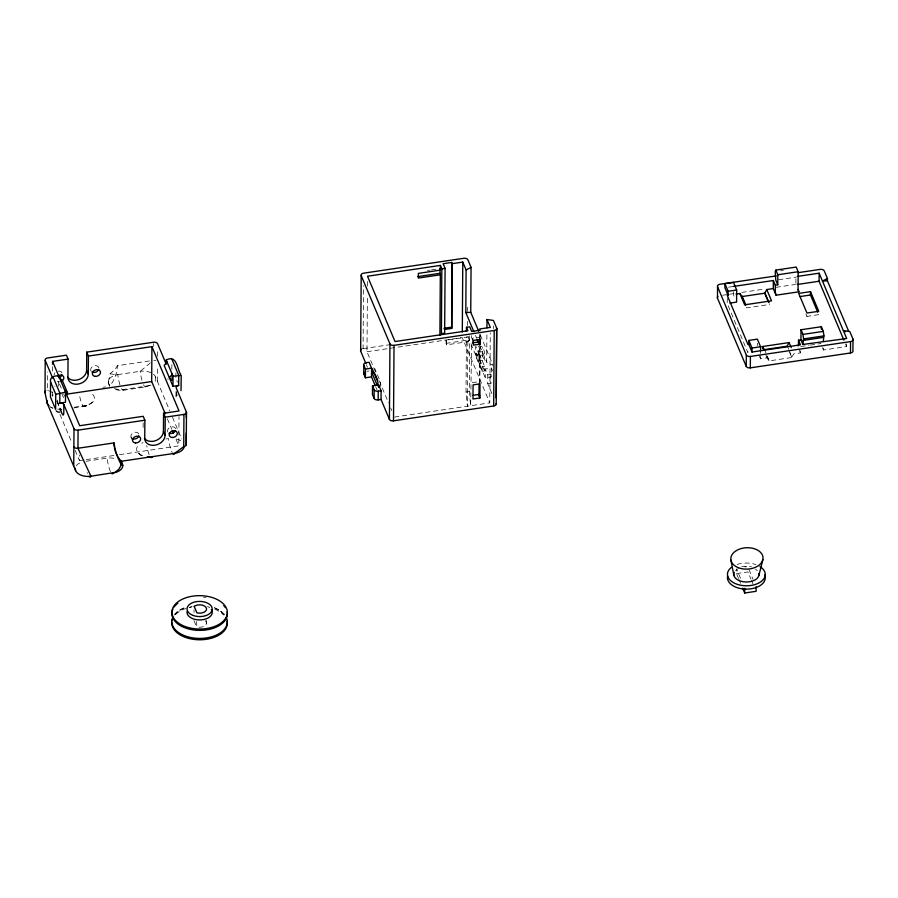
<?xml version="1.0" encoding="UTF-8"?>
<svg xmlns="http://www.w3.org/2000/svg" width="898" height="898" viewBox="0 0 898 898"><rect width="100%" height="100%" fill="white"/><g stroke="black" fill="none" stroke-linecap="round" stroke-linejoin="round"><path stroke-width="0.67" stroke-dasharray="4.49 3.37" d="M52.533 392.482L47.437 390.17L47.56 371.963M52.331 396.299L52.365 390.72M52.499 371.177L52.555 364.195M58.639 386.073L58.673 381.033M113.934 455.499L79.439 460.629L79.473 455.039M108.276 381.863L110.387 373.332A60.492 17.837 -12.1 0 0 117.312 365.722L150.628 360.772M143.13 427.448L143.164 421.869M153.491 346.415L153.513 343.631M157.352 381.302L157.453 366.002M157.52 356.259L157.577 349.3M171.832 369.258L171.877 364.229M175.907 372.917L175.873 378.451L177.434 382.166M176.109 391.281L176.165 396.299A6.724 1.347 81.6 0 1 175.132 398.173M176.188 395.715L176.21 391.82M119.456 454.68L178.792 445.868L178.994 416.56M194.013 612.548L194.035 609.865M205.103 620.608A6.937 4.176 0.4 0 1 204.991 625.693A6.937 4.176 0.4 0 1 196.808 626.905L196.628 621.461M206.484 623.167L206.495 620.608M362.534 348.772A3.356 2.021 0.4 0 1 363.084 348.66L363.522 285.744M375.465 371.862L366.979 351.735L367.372 295.812M367.439 286.024L367.473 280.434M380.314 386.466L380.348 381.773L374.758 368.517M446.486 344.854L445.891 338.692L446.486 344.854L468.475 341.588L468.509 336.896L446.519 340.162M445.868 343.384L467.847 340.118L467.387 406.222L466.017 392.044L466.399 336.93M467.409 325.48L467.431 321.282M467.499 311.494L467.532 307.307M471.596 345.393L470.642 405.739L469.272 391.562L469.665 335.066M471.641 338.434L471.663 335.65M472.438 341.745L472.46 338.232L479.375 337.199L479.364 339.545M478.207 361.041L484.314 360.143L482.653 356.214A3.356 2.021 0.4 0 0 478.567 354.732L475.716 355.148L475.783 346.426L478.264 352.319L478.207 361.041L485.246 377.744L491.352 376.834L491.408 368.113L485.302 369.022L485.246 377.744M476.524 358.089L476.557 353.397L478.993 353.037L484.583 366.294L484.55 370.986L482.103 371.357L476.524 358.089L478.96 357.73L484.55 370.986M478.567 354.732L478.634 346.011A3.356 2.021 0.4 0 1 482.72 347.481L484.37 351.41L484.314 360.143M478.96 357.73L478.993 353.037M479.341 383.266L479.611 345.674M479.667 337.322L479.689 334.539M479.869 383.098L480.138 345.517M480.183 338.546L480.217 334.37M482.103 371.357L482.136 366.653L476.557 353.397M482.653 356.214L482.72 347.481M480.34 335.066L493.114 365.374L486.705 362.152L486.907 333.293M491.913 393.571L487.726 383.637L487.782 374.904L485.302 369.022M394.503 417.042L489.78 402.888L490.274 332.99M487.726 383.637L490.577 383.21L490.634 374.488A3.356 2.021 0.4 0 0 491.823 374.152M493.372 328.589L493.384 325.862M727.268 298.125L727.223 303.49L747.922 352.6L747.955 348.57M733.408 291.805L733.385 294.499L734.991 298.304M738.56 578.458L736.517 573.609L736.551 568.905L740.637 578.604M746.676 307.206L746.676 307.868L769.474 304.489L769.474 303.816M757.328 345.842L757.34 343.159M789.185 350.568L791.823 357.516L769.025 360.906L767.015 357.853L760.494 358.818L760.527 354.789M760.539 353.453L760.55 350.77M795.897 283.353L795.931 277.976M791.834 356.843L793.888 353.857L800.399 352.892L800.421 350.209M818.751 314.648L806.943 316.399L806.965 314.165M846.634 343.867L846.623 346.549L823.41 349.996L823.432 347.313M176.064 395.692L175.918 396.59L177.535 394.738M175.795 613.716L175.334 614.254L178.848 610.719L178.354 611.078L185.381 607.374M92.685 402.169L86.814 405.851L70.931 408.467M150.348 362.893L140.167 371.323L116.201 374.825L109.893 373.68M150.976 385.04L145.521 386.959L123.127 390.282L118.356 390.226L114.562 389.036M85.254 406.289L86.814 405.851M427.369 270.478L430.12 270.074M431.489 269.871L436.989 269.052M780.643 270.826L783.359 270.421M728.559 287.169L733.442 286.44M778.499 279.749L796.144 277.134M102.967 387.285L105.661 386.892M363.084 348.66L388.991 344.81M722.643 295.262L728.132 294.454M729.502 294.252L734.991 293.433M741.849 292.411L763.805 289.156M776.153 287.315L795.37 284.464M366.979 351.735L462.257 337.581L489.78 402.888M114.428 388.508A12.606 7.588 0.4 0 0 123.98 389.384L146.374 386.061A12.606 7.588 0.4 0 0 149.427 385.343M74.422 407.176L84.962 405.615A12.606 7.588 0.4 0 0 94.324 399.386L94.458 398.398A12.606 7.588 0.4 0 0 90.878 392.998M478.264 352.319L484.37 351.41M367.136 371.278L369.033 370.997M482.136 366.653L484.583 366.294M487.782 374.904L490.634 374.488M472.146 382.683L479.072 381.65L480.003 383.861M466.017 392.044L469.272 391.562M165.883 438.987L168.521 438.594A15.176 3.031 81.6 0 0 172.192 452.614M800.792 346.505L808.84 345.315M810.187 345.113L820.918 343.519A3.356 0.673 81.6 0 1 820.828 343.496M86.028 461.28L107.098 458.16A12.606 7.588 0.4 0 1 116.65 459.024M736.517 573.609L747.922 571.914L750.986 579.188M59.324 409.993L61.715 409.836A15.176 3.031 81.6 0 1 58.819 405.335M214.33 607.733L221.189 611.594L220.695 611.224L224.646 616.241L224.298 615.568M52.6 408.321L50.58 407.063M140.357 454.781L139.134 453.782M140.717 455.039L141.3 455.443L138.236 452.951M108.276 381.369L108.658 383.828L110.51 386.263M845.534 343.99L846.623 346.549M822.411 347.627L823.41 349.996M805.91 313.941L806.943 316.399M799.007 349.58L800.399 352.892M787.075 345.55L788.657 349.322M789.712 352.499L791.823 357.516M764.265 348.94L769.025 360.233M766.903 355.889L769.025 360.906M765.949 355.339L767.015 357.853M758.889 355.013L760.494 358.818M748.977 569.635L753.063 579.333M751.503 580.4L753.029 584.037M739.076 579.67L740.603 583.307M491.408 368.113L492.654 371.054M475.446 335.448L476.524 337.996M479.734 345.618L486.705 362.152M472.46 338.232L473.392 340.432M467.858 336.503L475.716 355.148M467.847 340.118L468.475 341.588M379.27 380.898L388.52 402.843M390.697 408.006L391.786 410.588M366.418 364.779L367.462 367.271M375.847 387.161L376.936 389.732M153.367 374.197A12.606 7.588 0.4 0 1 155.489 376.879L169.778 410.801M172.483 417.211L181.677 439.021M167.41 418.85L171.743 429.143M176.087 439.436L178.792 445.868M130.996 437.079L132.242 440.02M193.957 620.597L196.583 626.838M59.492 384.007L61.569 388.913M63.635 393.829L64.667 396.287M61.794 393.549L63.893 398.532M56.81 400.755L60.974 410.655M56.911 401.417L61.086 411.34M59.919 414.315L71.851 442.613M75.106 450.336L79.439 460.629M155.489 376.879L155.747 379.832A12.606 7.588 0.4 0 1 154.108 382.615M174.077 615.04A27.726 16.692 0.4 0 1 186.009 607.115M214.757 607.845A27.726 16.692 0.4 0 1 225.308 615.669M203.588 597.192A27.726 16.692 0.4 0 1 205.968 597.473M175.716 614.445A27.726 16.692 0.4 0 1 185.998 608.462M189.265 607.542A27.726 16.692 0.4 0 1 191.555 607.07M214.745 609.192A27.726 16.692 0.4 0 1 223.737 615.029M189.725 607.609A12.606 7.588 0.4 0 1 192.082 606.229M207.427 606.419A12.606 7.588 0.4 0 1 209.717 607.845M491.756 382.874A3.356 2.021 0.4 0 1 490.577 383.21M735.529 570.477A12.606 7.588 0.4 0 1 737.572 568.928M744.88 566.863A12.606 7.588 0.4 0 1 746.53 566.818M755.386 569.152A12.606 7.588 0.4 0 1 757.362 570.746M737.123 564.438A18.903 11.382 0.4 0 1 756.026 564.662M741.681 566.717A18.903 11.382 0.4 0 1 751.469 566.829M798.199 346.864A3.356 0.673 81.6 0 1 797.929 346.808M55.003 385.994A3.356 2.021 0.4 0 1 54.756 386.219M84.962 405.615A15.176 3.031 81.6 0 1 79.327 394.536M58.516 404.426A15.176 3.031 81.6 0 1 57.169 399.06M90.99 370.908A4.198 3.244 -22.9 0 1 93.729 365.98A4.198 3.244 -22.9 0 1 98.802 368.023M151.066 372.771A12.606 7.588 0.4 0 0 140.167 371.323A15.176 3.031 81.6 0 0 142.333 381.549M153.827 360.311A3.356 2.021 0.4 0 1 155.949 360.592M123.98 389.384A15.176 3.031 81.6 0 1 121.443 388.666M119.939 384.872A15.176 3.031 81.6 0 1 117.773 374.657A12.606 7.588 0.4 0 0 108.658 383.828L109.691 386.286L110.869 384.681A42.195 32.631 -22.9 0 0 117.335 365.711M149.191 454.657A15.176 3.031 81.6 0 1 146.711 445.588M142.782 455.78A12.606 7.588 0.4 0 1 136.631 449.135L136.754 448.147A12.606 7.588 0.4 0 1 139.325 444.555M141.682 443.174A12.606 7.588 0.4 0 1 143.074 442.647M110.476 471.573A15.176 3.031 81.6 0 1 107.098 458.16M59.751 381.785A4.198 3.244 -22.9 0 1 57.281 381.459M167.814 432.028A4.198 3.244 -22.9 0 1 170.294 427.201A4.198 3.244 -22.9 0 1 175.514 428.728M47.01 390.248A3.356 2.021 0.4 0 1 47.437 390.17M76.229 465.804A12.606 7.588 0.4 0 1 81.651 462.201M131.4 437.831A4.198 3.244 -22.9 0 1 133.645 432.645A4.198 3.244 -22.9 0 1 138.977 434.587M176.603 439.021A12.606 7.588 0.4 0 1 181.722 441.468M58.145 371.155A4.198 3.244 -22.9 0 1 62.187 373.905M54.048 375.106A4.198 3.244 -22.9 0 1 54.901 372.939M60.941 409.118A12.606 7.588 0.4 0 1 57.652 409.073M53.016 408.062A12.606 7.588 0.4 0 1 50.434 406.828M51.916 395.468A12.606 7.588 0.4 0 1 53.296 394.929M87.465 473.448A15.176 3.031 81.6 0 1 87.162 472.606M146.374 386.061A15.176 3.031 81.6 0 1 143.534 384.748M168.016 379.573A6.724 1.347 81.6 0 1 167.904 378.709"/><path stroke-width="1.35" d="M73.872 446.777A3.356 2.021 0.4 0 0 77.958 448.259L114.012 442.905A60.492 59.178 -82.3 0 0 120.747 463.761L121.073 465.175L119.019 469.037L114.877 472.46L90.911 476.209A12.606 7.588 0.4 0 1 75.6 470.664L47.246 403.393L45.001 392.617L45.226 360.412A3.356 2.021 0.4 0 1 47.661 357.965L66.385 355.181L68.046 359.11L67.922 377.227A10.507 8.116 -22.9 0 0 78.036 384.097A10.507 8.116 -22.9 0 0 88.273 374.197L88.408 356.079L86.747 352.151L153.524 342.239A3.356 2.021 0.4 0 1 157.61 343.721L166.152 363.982M50.557 381.987L50.456 397.084L55.631 409.353L55.732 394.256L50.557 381.987C49.323 377.261 54.823 375.241 58.707 376.004M52.555 364.195L52.567 361.4L68.046 359.11M73.737 466.242L73.995 428.66L63.859 404.605A3.356 2.021 0.4 0 0 59.773 403.123L59.84 393.055L53.004 376.846M63.859 404.605L63.78 412.99A6.724 1.347 81.6 0 1 62.321 414.236L61.086 411.34M52.567 361.4L65.543 392.213L65.475 402.27L59.773 403.123M73.995 428.66A3.356 2.021 0.4 0 0 78.081 430.142L77.958 448.259L90.911 476.209A15.176 3.031 81.6 0 1 88.981 476.423M88.273 374.197L86.623 370.279L86.747 352.151M66.126 393.571L79.686 425.731L143.209 416.302L144.859 420.23L144.735 438.347A10.507 8.116 -22.9 0 0 154.849 445.217A10.507 8.116 -22.9 0 0 165.097 435.317L165.221 417.2L163.559 413.271L179.039 410.981L151.919 346.65L88.408 356.079M165.232 413.709L151.683 381.549L151.919 346.65M165.097 435.317L163.436 431.388L163.559 413.271M166.186 363.813L166.209 360.042C176.985 354.272 177.086 368.977 180.633 374.41M171.911 359.2L178.736 375.398L178.668 385.466L172.966 386.308L173.033 376.251L166.209 360.042M181.014 390.675L181.228 375.398L173.033 376.251M173.078 453.86A15.176 3.031 81.6 0 0 174.728 453.333L183.72 446.632L183.944 414.416A3.356 2.021 0.4 0 0 186.38 411.969L176.233 387.914A3.356 2.021 0.4 0 1 178.668 385.466M186.234 432.982L186.155 444.184A3.356 2.021 0.4 0 1 183.72 446.632M186.335 417.57L186.38 411.969M186.256 444.712L186.481 412.496M365.89 363.533L360.659 351.107L361.187 275.619A3.356 2.021 0.4 0 1 363.611 273.172L463.783 258.287A3.356 2.021 0.4 0 1 467.869 259.769L471.068 267.38L470.754 312.347L478.746 331.283M371.525 376.891L365.419 377.789L363.757 373.86L363.813 365.138A3.356 2.021 0.4 0 1 366.249 362.691L369.1 362.276L371.581 368.158L371.525 376.891L375.308 385.882M365.419 377.789L365.475 369.067L363.813 365.138M377.362 385.624L372.277 373.568L372.311 368.876L377.901 382.133L377.878 385.657M381.044 399.475L381.1 390.753L378.619 384.86L372.513 385.77L372.446 394.491L374.107 398.42A3.356 2.021 0.4 0 0 378.193 399.902L381.044 399.475L389.429 419.366A3.356 2.021 0.4 0 0 393.504 420.836L493.676 405.963A3.356 2.021 0.4 0 0 496.134 403.606M374.107 398.42L374.163 389.698L372.513 385.77M378.193 399.902L378.249 391.169A3.356 2.021 0.4 0 1 374.163 389.698M378.597 387.352L378.619 384.86M389.429 419.366L389.945 343.867L361.187 275.619M393.504 420.836L394.031 345.348A3.356 2.021 0.4 0 1 389.945 343.867M440.323 274.81L439.739 268.637L440.357 270.118L418.367 273.385L418.333 278.077L440.323 274.81L439.897 335.403M440.357 270.118L440.39 265.415L367.507 276.236L395.03 341.543L467.914 330.722L466.466 327.287L469.721 326.805L471.686 331.474L480.239 330.195L479.723 328.971L490.308 327.4L486.997 319.542L493.429 320.418L496.628 328.028L496.145 397.926M440.39 265.415L441.838 268.85L441.389 333.607L444.645 333.124L445.094 268.367L443.129 263.709L451.683 262.441L452.199 263.664L451.75 328.421L444.42 329.51M451.75 328.421L451.683 262.441M462.302 331.991L462.784 262.093L452.199 263.664M473.841 331.631L465.804 312.56L466.096 269.95L462.784 262.093M466.444 331.418L466.466 327.287M479.902 397.96L480.003 383.861L473.078 384.894L472.977 398.981L479.902 397.96L478.971 395.749L479.049 384.221M480.273 344.102L480.307 339.41L473.392 340.432L473.358 345.135L480.273 344.102L479.364 339.545M479.633 342.89L479.655 338.714M486.941 327.792L486.997 319.542M493.676 405.963L494.203 330.475A3.356 2.021 0.4 0 0 496.628 328.028M496.212 404.044L496.74 328.556M845.501 331.721L843.368 330.644L849.789 331.519L852.999 339.13L852.92 350.534A3.356 2.021 0.4 0 1 850.485 352.981L750.324 367.854A3.356 2.021 0.4 0 1 746.238 366.373L717.468 298.125L717.547 286.709A3.356 2.021 0.4 0 1 719.971 284.262L776.231 275.911M729.906 303.097L736.596 302.11L736.674 290.02L733.464 282.41L724.922 283.689L724.888 287.708L728.098 295.319L727.279 295.442L747.978 344.551L748.797 344.428L751.996 352.038L800.455 344.843L798.49 340.174L800.937 339.814L802.902 344.473L846.679 338.501L819.144 273.194L797.301 276.438M728.098 295.319L728.121 291.3L724.922 283.689M735.99 294.106L739.896 293.523L741.916 296.576L764.714 293.197L768.419 301.975M756.127 586.607L756.094 591.311L744.7 593.006L744.723 588.302M746.238 366.373L746.317 354.968L717.547 286.709M748.797 344.428L748.82 340.398L757.373 339.13L760.584 346.74L760.55 350.77M750.324 367.854L750.402 356.45A3.356 2.021 0.4 0 1 746.317 354.968M751.996 352.038L752.03 348.009L748.82 340.398M764.714 293.197L766.769 289.538L773.29 288.572L776.085 295.195L798.883 291.816A3.356 0.673 81.6 0 1 798.075 287.158L798.187 271.724L796.212 267.065L775.861 270.085L775.221 271.634L775.782 280.154L777.758 284.812L775.311 285.182L773.346 280.513L733.442 286.44M773.29 288.572L773.346 280.513M775.311 285.182L775.277 290.548A3.356 0.673 81.6 0 0 776.085 295.195M777.758 284.812L777.825 274.754L775.861 270.085M798.457 345.539L798.49 340.174M800.937 339.814L801.005 329.746L821.367 326.726L823.331 331.384L823.926 335.886L823.264 341.453M802.902 344.473L803.575 338.905L802.969 334.415L801.005 329.746M817.719 312.19L810.479 295.004L810.501 291.648L798.692 293.41L806.965 313.043L818.774 311.292L810.501 291.648M843.918 340.151L819.088 281.242L819.144 273.194M821.344 329.297L821.367 326.726M848.711 331.34L827.417 280.827L827.44 278.481L824.229 270.87A3.356 2.021 0.4 0 0 820.143 269.389L798.187 272.655M850.485 352.981L850.563 341.577A3.356 2.021 0.4 0 0 852.999 339.13M75.286 468.094L75.6 470.664M758.844 575.551L762.851 559.69M789.129 342.565L787.063 346.224L764.265 349.614L762.256 346.561L789.129 342.565L791.239 347.582M65.386 395.423L67.541 392.841L62.366 380.561L59.537 377.968M167.039 362.006L164.166 365.452L172.966 386.308M55.732 394.256L65.543 392.213M466.096 269.95L471.068 267.38M827.44 278.481L822.456 281.052L827.417 280.827M441.838 268.85L445.094 268.367M417.716 276.606L439.706 273.34M777.825 274.754L798.187 271.724M443.904 328.286L451.234 327.198M728.121 291.3L736.674 290.02M797.244 284.486L819.088 281.242M394.031 345.348L494.203 330.475M66.126 394.244L151.683 381.549M472.427 342.924L479.352 341.891M799.983 296.565L810.479 295.004M365.475 369.067L371.581 368.158M372.277 373.568L374.724 373.209M78.081 430.142L144.859 420.23M165.221 417.2L183.944 414.416M378.249 391.169L381.1 390.753M802.969 334.415L823.331 331.384M803.575 338.905L823.926 335.886M752.03 348.009L760.584 346.74M802.924 340.454L823.286 337.424M473.156 395.311L479.263 394.402M478.971 395.749L479.79 395.625M750.402 356.45L850.563 341.577M115.292 451.256A42.195 32.631 -22.9 0 0 120.231 459.989L121.387 461.246L174.728 453.333A12.606 7.588 0.4 0 0 184.101 447.103M59.807 412.16L57.607 411.98L56.17 410.835M465.804 312.56L470.754 312.347M64.712 390.248L67.541 392.841M120.658 461.359L122.689 465.523L121.252 464.614M48.997 405.739L47.246 403.393A12.606 7.588 0.4 0 1 46.988 400.429M797.884 289.437L798.883 291.816M766.769 289.538L771.528 300.83L744.655 304.815L739.896 293.523M764.714 292.524L768.946 302.559M741.916 295.913L745.621 304.691M742.444 297.833L745.609 305.365M762.256 346.561L763.839 350.321M742.646 588.156L744.7 593.006M477.051 339.264L478.668 343.081M375.229 374.41L377.777 380.438M172.281 430.434L173.37 433.004M121.387 461.246L122.42 463.705A12.606 7.588 0.4 0 1 113.316 472.887A15.176 3.031 81.6 0 1 111.936 473.639M45.226 360.412L52.701 378.137M730.893 559.959L733.846 575.236M226.431 617.745A27.726 16.692 0.4 0 1 199.199 638.422A27.726 16.692 0.4 0 1 172.865 617.094M227.149 611.841A27.726 16.692 0.4 0 1 197.448 630.317A27.726 16.692 0.4 0 1 172.921 609.046M174.133 606.992A27.726 16.692 0.4 0 1 177.838 603.265M223.804 605.634A27.726 16.692 0.4 0 1 225.364 607.62M227.082 621.236A27.726 16.692 0.4 0 1 201.006 639.758A27.726 16.692 0.4 0 1 171.821 622.741M172.102 620.563A27.726 16.692 0.4 0 1 172.854 618.43M211.333 609.585A12.606 7.588 0.4 0 1 201.107 619.889A12.606 7.588 0.4 0 1 187.154 611.201M363.757 373.86A3.356 2.021 0.4 0 1 364.128 372.333M360.659 351.107A3.356 2.021 0.4 0 1 361.467 349.232M758.877 573.564A12.606 7.588 0.4 0 1 745.374 581.96A12.606 7.588 0.4 0 1 734.238 572.295M759.91 566.526A18.903 11.382 0.4 0 1 760.135 582.263A18.903 11.382 0.4 0 1 734.025 582.97A18.903 11.382 0.4 0 1 731.511 567.3M764.669 575.034A18.903 11.382 0.4 0 1 747.338 589.122A18.903 11.382 0.4 0 1 727.627 576.045M717.468 298.125A3.356 2.021 0.4 0 1 717.917 296.52M138.864 435.912A4.198 3.244 -22.9 0 1 132.433 438.651M98.69 369.347A4.198 3.244 -22.9 0 1 91.865 371.862M163.436 431.388A10.507 8.116 -22.9 0 1 155.837 440.615A10.507 8.116 -22.9 0 1 144.41 438.404M86.623 370.279A10.507 8.116 -22.9 0 1 79.024 379.495A10.507 8.116 -22.9 0 1 67.597 377.283M175.503 430.468A4.198 3.244 -22.9 0 1 169.082 433.218M57.753 375.835A4.198 3.244 -22.9 0 1 63.432 376.408A4.198 3.244 -22.9 0 1 61.311 381.302M115.045 450.459A42.195 32.631 -22.9 0 1 114.461 448.001M114.327 447.17A42.195 32.631 -22.9 0 1 114.012 442.905M45.001 392.617A3.356 2.021 0.4 0 1 45.371 391.09M150.965 457.408A15.176 3.031 81.6 0 0 152.334 456.655A12.606 7.588 0.4 0 1 147.418 456.79M62.041 374.792A4.198 3.244 -22.9 0 1 58.628 377.755M172.214 374.286L172.169 380.325L169.34 377.721L172.214 374.286M194.204 606.386L196.909 612.806A6.937 4.176 0.4 0 0 205.754 610.988A6.937 4.176 0.4 0 0 203.442 605.521A6.937 4.176 0.4 0 0 194.204 606.386M185.448 626.624A27.726 16.692 0.4 0 0 227.351 612.683A27.726 16.692 0.4 0 0 186.066 597.731A27.726 16.692 0.4 0 0 185.448 626.624M193.205 615.478A12.606 7.588 0.4 0 0 212.254 609.147A12.606 7.588 0.4 0 0 193.485 602.345A12.606 7.588 0.4 0 0 193.205 615.478M738.515 567.772A16.13 10.697 -2.6 0 0 763.042 558.298A16.13 10.697 -2.6 0 0 739.211 549.217A16.13 10.697 -2.6 0 0 738.515 567.772M95.345 376.385A4.198 3.244 -22.9 0 0 100.363 371.536A4.198 3.244 -22.9 0 0 93.56 371.042A4.198 3.244 -22.9 0 0 95.345 376.385M135.508 442.95A4.198 3.244 -22.9 0 0 140.526 438.101A4.198 3.244 -22.9 0 0 133.723 437.607A4.198 3.244 -22.9 0 0 135.508 442.95M172.158 437.506A4.198 3.244 -22.9 0 0 177.175 432.656A4.198 3.244 -22.9 0 0 170.373 432.163A4.198 3.244 -22.9 0 0 172.158 437.506"/></g></svg>
